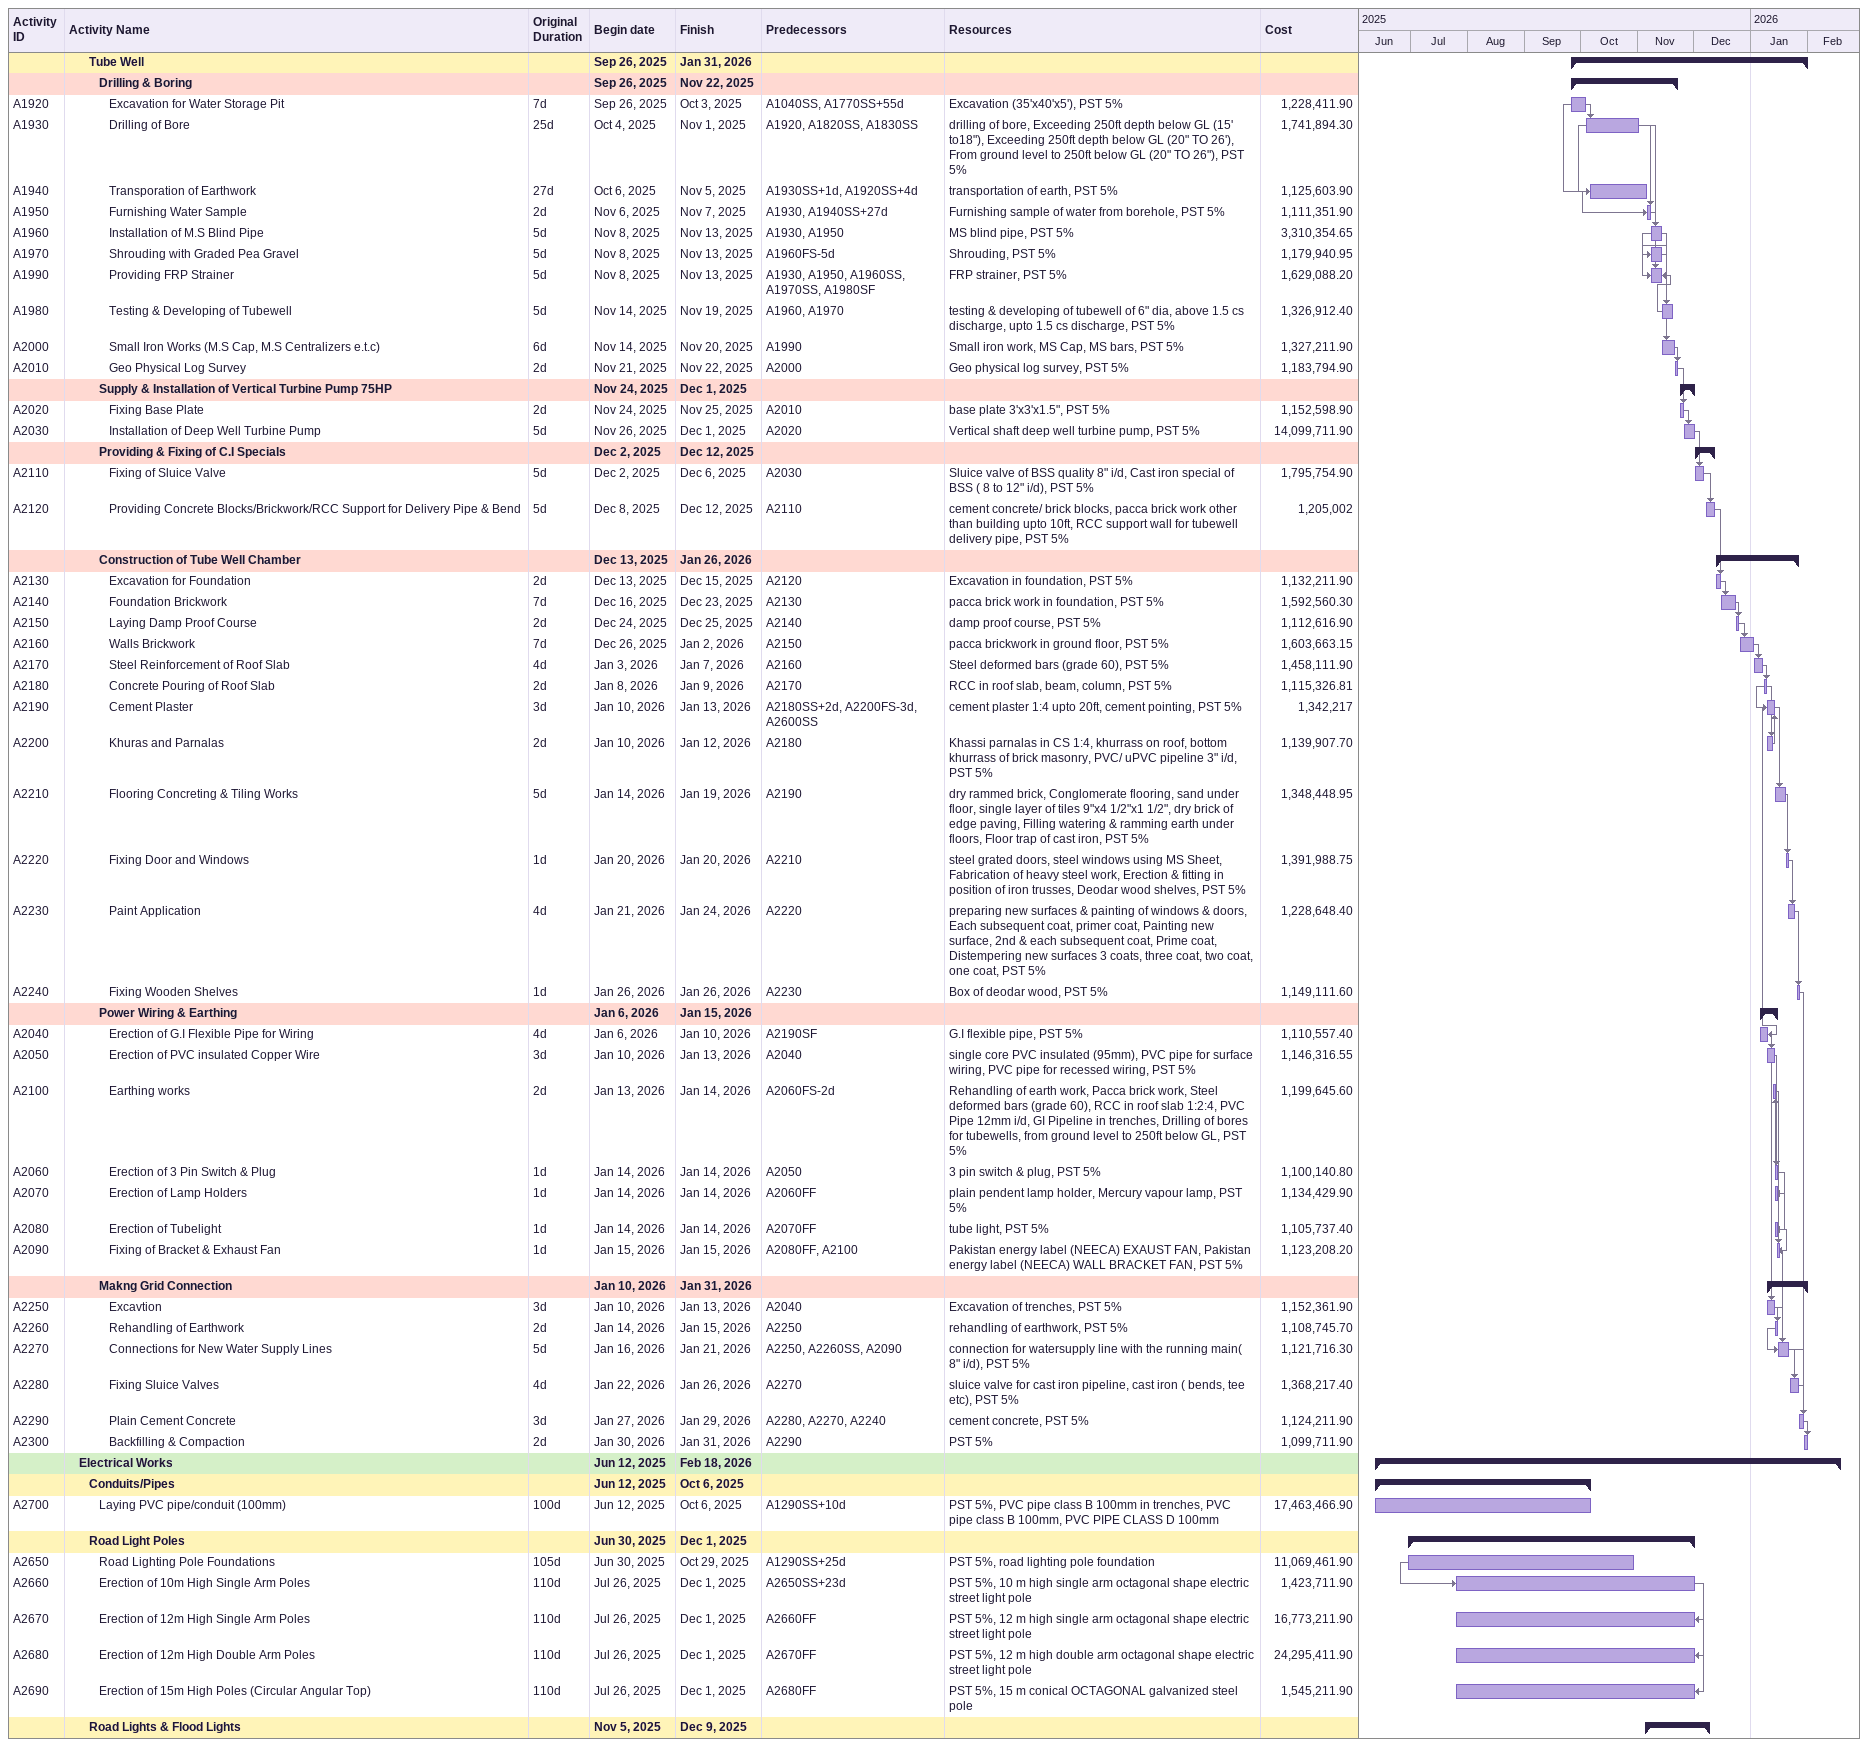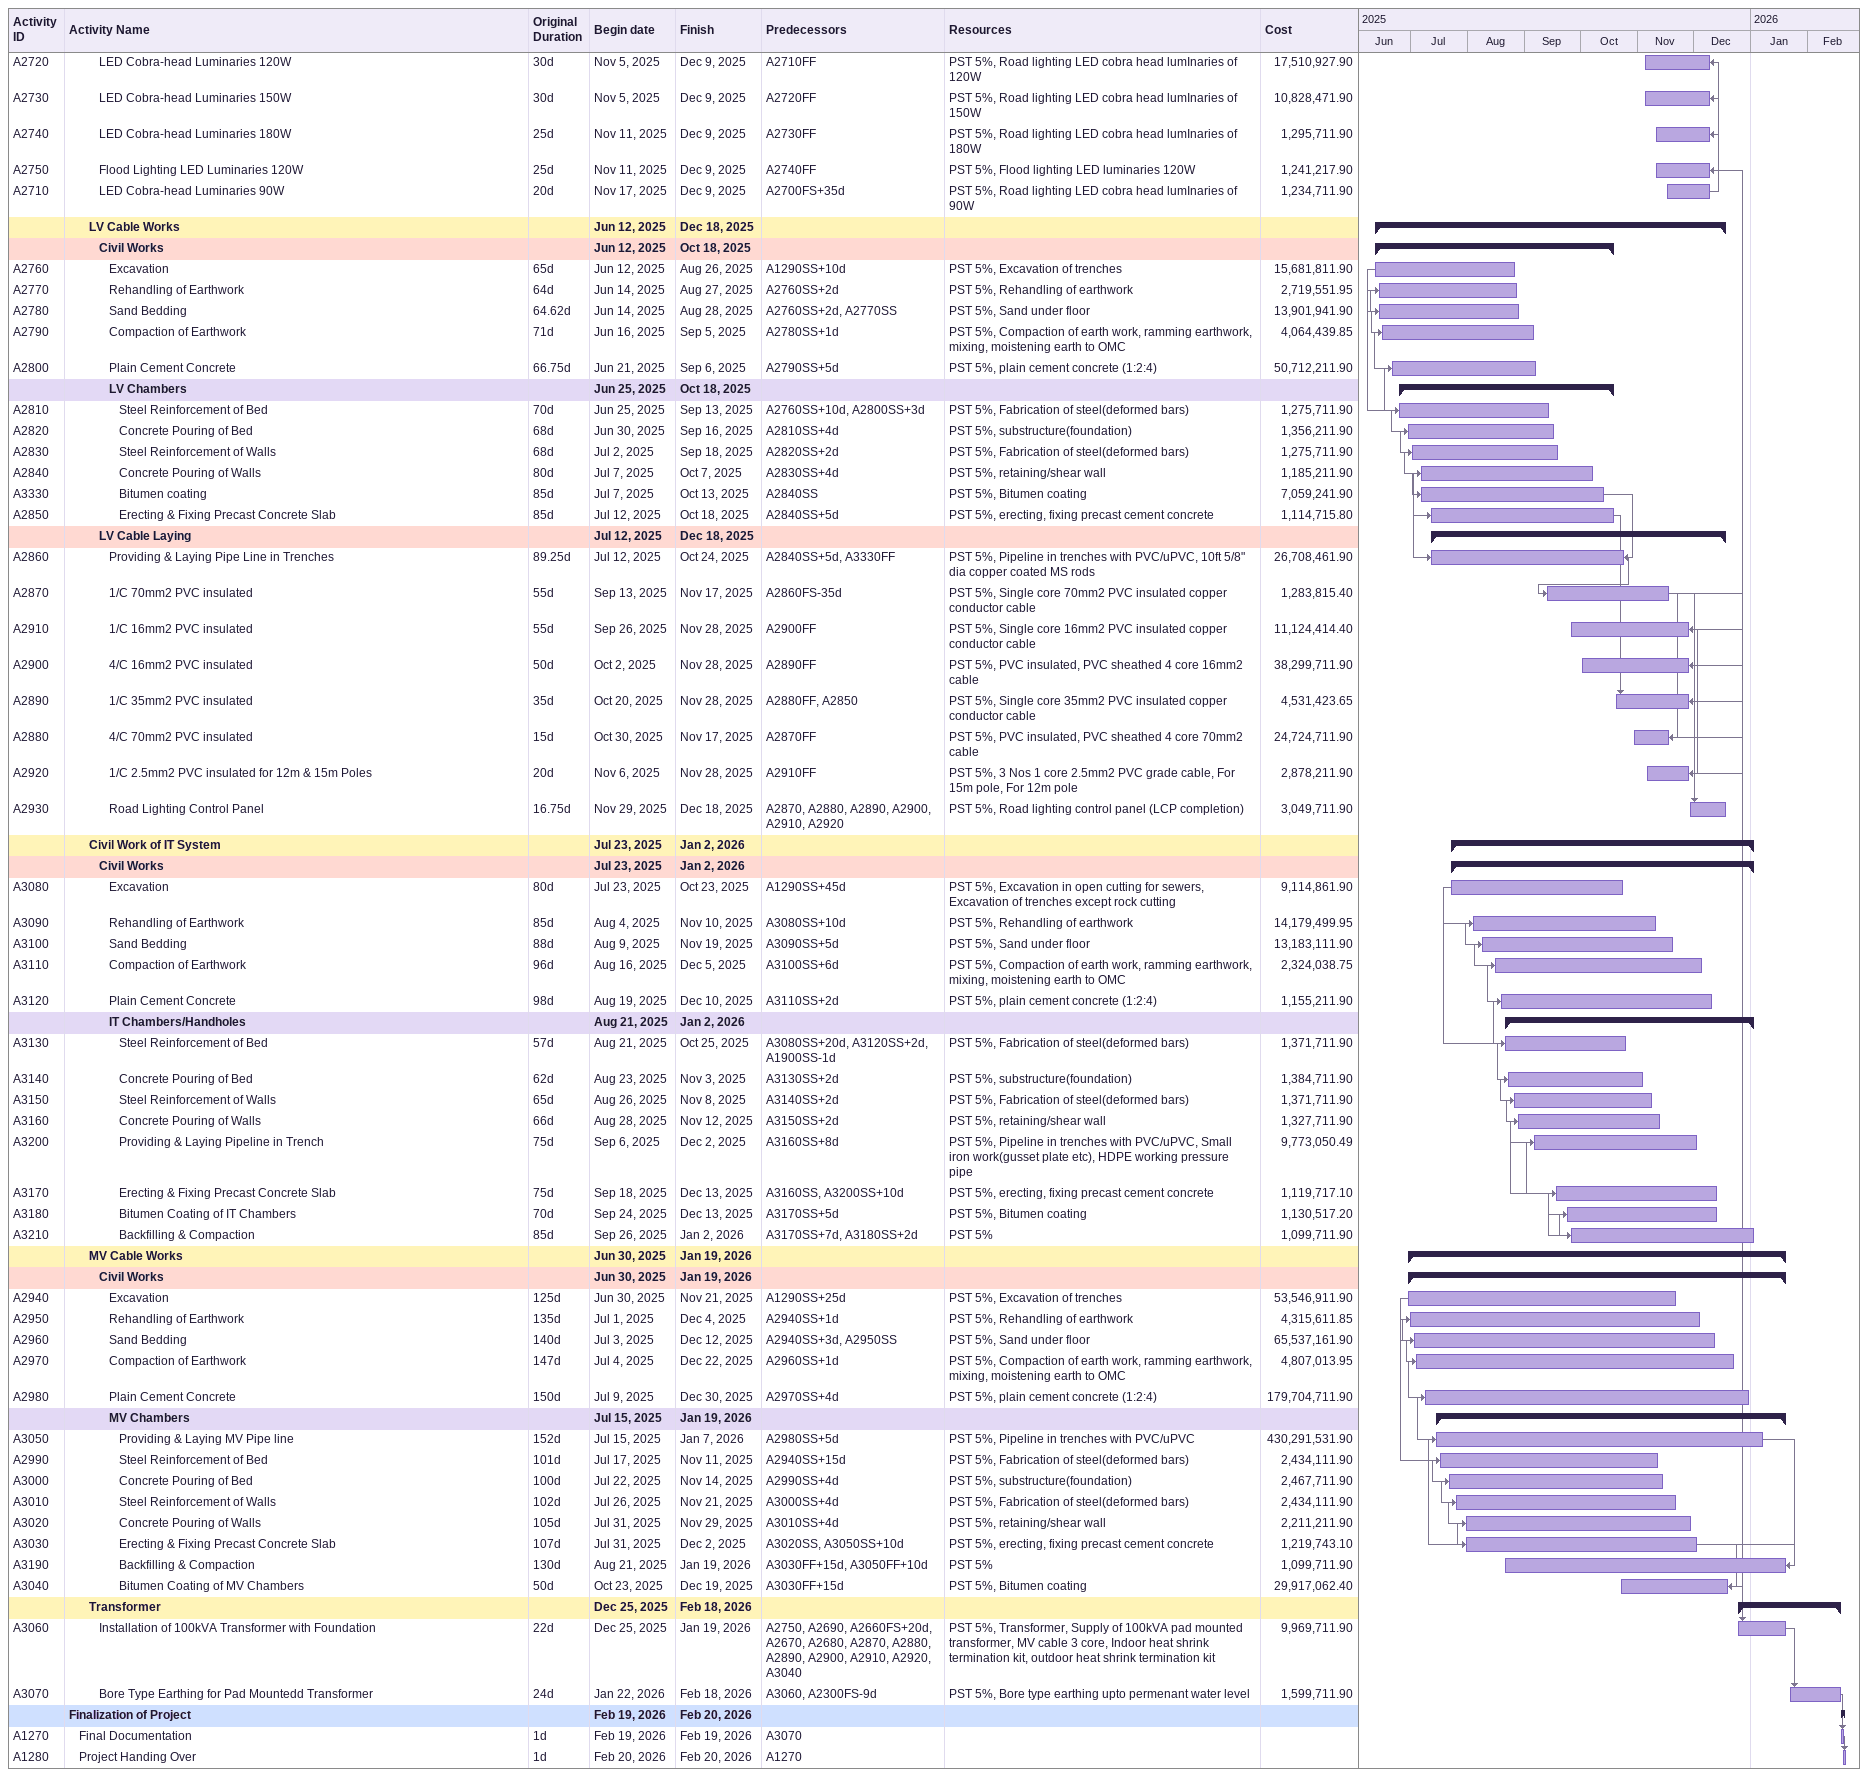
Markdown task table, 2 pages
| ID | Level | Task | Original duration | Start | Finish | Predecessors | Resources | Cost |
|---|---|---|---|---|---|---|---|---|
|  | 3 | **Tube Well** |  | 2025-09-26 | 2026-01-31 |  |  |  |
|  | 4 | **Drilling & Boring** |  | 2025-09-26 | 2025-11-22 |  |  |  |
| A1920 | 5 | Excavation for Water Storage Pit | 7d | 2025-09-26 | 2025-10-03 | A1040SS, A1770SS+55d | Excavation (35'x40'x5'), PST 5% | 1228411.90 |
| A1930 | 5 | Drilling of Bore | 25d | 2025-10-04 | 2025-11-01 | A1920, A1820SS, A1830SS | drilling of bore, Exceeding 250ft depth below GL (15' to18"), Exceeding 250ft depth below GL (20" TO 26'), From ground level to 250ft below GL (20" TO 26"), PST 5% | 1741894.30 |
| A1940 | 5 | Transporation of Earthwork | 27d | 2025-10-06 | 2025-11-05 | A1930SS+1d, A1920SS+4d | transportation of earth, PST 5% | 1125603.90 |
| A1950 | 5 | Furnishing Water Sample | 2d | 2025-11-06 | 2025-11-07 | A1930, A1940SS+27d | Furnishing sample of water from borehole, PST 5% | 1111351.90 |
| A1960 | 5 | Installation of M.S Blind Pipe | 5d | 2025-11-08 | 2025-11-13 | A1930, A1950 | MS blind pipe, PST 5% | 3310354.65 |
| A1970 | 5 | Shrouding with Graded Pea Gravel | 5d | 2025-11-08 | 2025-11-13 | A1960FS-5d | Shrouding, PST 5% | 1179940.95 |
| A1990 | 5 | Providing FRP Strainer | 5d | 2025-11-08 | 2025-11-13 | A1930, A1950, A1960SS, A1970SS, A1980SF | FRP strainer, PST 5% | 1629088.20 |
| A1980 | 5 | Testing & Developing of Tubewell | 5d | 2025-11-14 | 2025-11-19 | A1960, A1970 | testing & developing of tubewell of 6" dia, above 1.5 cs discharge, upto 1.5 cs discharge, PST 5% | 1326912.40 |
| A2000 | 5 | Small Iron Works (M.S Cap, M.S Centralizers e.t.c) | 6d | 2025-11-14 | 2025-11-20 | A1990 | Small iron work, MS Cap, MS bars, PST 5% | 1327211.90 |
| A2010 | 5 | Geo Physical Log Survey | 2d | 2025-11-21 | 2025-11-22 | A2000 | Geo physical log survey, PST 5% | 1183794.90 |
|  | 4 | **Supply & Installation of Vertical Turbine Pump 75HP** |  | 2025-11-24 | 2025-12-01 |  |  |  |
| A2020 | 5 | Fixing Base Plate | 2d | 2025-11-24 | 2025-11-25 | A2010 | base plate 3'x3'x1.5", PST 5% | 1152598.90 |
| A2030 | 5 | Installation of Deep Well Turbine Pump | 5d | 2025-11-26 | 2025-12-01 | A2020 | Vertical shaft deep well turbine pump, PST 5% | 14099711.90 |
|  | 4 | **Providing & Fixing of C.I Specials** |  | 2025-12-02 | 2025-12-12 |  |  |  |
| A2110 | 5 | Fixing of Sluice Valve | 5d | 2025-12-02 | 2025-12-06 | A2030 | Sluice valve of BSS quality 8" i/d, Cast iron special of BSS ( 8 to 12" i/d), PST 5% | 1795754.90 |
| A2120 | 5 | Providing Concrete Blocks/Brickwork/RCC Support for Delivery Pipe & Bend | 5d | 2025-12-08 | 2025-12-12 | A2110 | cement concrete/ brick blocks, pacca brick work other than building upto 10ft, RCC support wall for tubewell delivery pipe, PST 5% | 1205002 |
|  | 4 | **Construction of Tube Well Chamber** |  | 2025-12-13 | 2026-01-26 |  |  |  |
| A2130 | 5 | Excavation for Foundation | 2d | 2025-12-13 | 2025-12-15 | A2120 | Excavation in foundation, PST 5% | 1132211.90 |
| A2140 | 5 | Foundation Brickwork | 7d | 2025-12-16 | 2025-12-23 | A2130 | pacca brick work in foundation, PST 5% | 1592560.30 |
| A2150 | 5 | Laying Damp Proof Course | 2d | 2025-12-24 | 2025-12-25 | A2140 | damp proof course, PST 5% | 1112616.90 |
| A2160 | 5 | Walls Brickwork | 7d | 2025-12-26 | 2026-01-02 | A2150 | pacca brickwork in ground floor, PST 5% | 1603663.15 |
| A2170 | 5 | Steel Reinforcement of Roof Slab | 4d | 2026-01-03 | 2026-01-07 | A2160 | Steel deformed bars (grade 60), PST 5% | 1458111.90 |
| A2180 | 5 | Concrete Pouring of Roof Slab | 2d | 2026-01-08 | 2026-01-09 | A2170 | RCC in roof slab, beam, column, PST 5% | 1115326.81 |
| A2190 | 5 | Cement Plaster | 3d | 2026-01-10 | 2026-01-13 | A2180SS+2d, A2200FS-3d, A2600SS | cement plaster 1:4 upto 20ft, cement pointing, PST 5% | 1342217 |
| A2200 | 5 | Khuras and Parnalas | 2d | 2026-01-10 | 2026-01-12 | A2180 | Khassi parnalas in CS 1:4, khurrass on roof, bottom khurrass of brick masonry, PVC/ uPVC pipeline 3" i/d, PST 5% | 1139907.70 |
| A2210 | 5 | Flooring Concreting & Tiling Works | 5d | 2026-01-14 | 2026-01-19 | A2190 | dry rammed brick, Conglomerate flooring, sand under floor, single layer of tiles 9"x4 1/2"x1 1/2", dry brick of edge paving, Filling watering & ramming earth under floors, Floor trap of cast iron, PST 5% | 1348448.95 |
| A2220 | 5 | Fixing Door and Windows | 1d | 2026-01-20 | 2026-01-20 | A2210 | steel grated doors, steel windows using MS Sheet, Fabrication of heavy steel work, Erection & fitting in position of iron trusses, Deodar wood shelves, PST 5% | 1391988.75 |
| A2230 | 5 | Paint Application | 4d | 2026-01-21 | 2026-01-24 | A2220 | preparing new surfaces & painting of windows & doors, Each subsequent coat, primer coat, Painting new surface, 2nd & each subsequent coat, Prime coat, Distempering new surfaces 3 coats, three coat, two coat, one coat, PST 5% | 1228648.40 |
| A2240 | 5 | Fixing Wooden Shelves | 1d | 2026-01-26 | 2026-01-26 | A2230 | Box of deodar wood, PST 5% | 1149111.60 |
|  | 4 | **Power Wiring & Earthing** |  | 2026-01-06 | 2026-01-15 |  |  |  |
| A2040 | 5 | Erection of G.I Flexible Pipe for Wiring | 4d | 2026-01-06 | 2026-01-10 | A2190SF | G.I flexible pipe, PST 5% | 1110557.40 |
| A2050 | 5 | Erection of PVC insulated Copper Wire | 3d | 2026-01-10 | 2026-01-13 | A2040 | single core PVC insulated (95mm), PVC pipe for surface wiring, PVC pipe for recessed wiring, PST 5% | 1146316.55 |
| A2100 | 5 | Earthing works | 2d | 2026-01-13 | 2026-01-14 | A2060FS-2d | Rehandling of earth work, Pacca brick work, Steel deformed bars (grade 60), RCC in roof slab 1:2:4, PVC Pipe 12mm i/d, GI Pipeline in trenches, Drilling of bores for tubewells, from ground level to 250ft below GL, PST 5% | 1199645.60 |
| A2060 | 5 | Erection of 3 Pin Switch & Plug | 1d | 2026-01-14 | 2026-01-14 | A2050 | 3 pin switch & plug, PST 5% | 1100140.80 |
| A2070 | 5 | Erection of Lamp Holders | 1d | 2026-01-14 | 2026-01-14 | A2060FF | plain pendent lamp holder, Mercury vapour lamp, PST 5% | 1134429.90 |
| A2080 | 5 | Erection of Tubelight | 1d | 2026-01-14 | 2026-01-14 | A2070FF | tube light, PST 5% | 1105737.40 |
| A2090 | 5 | Fixing of Bracket & Exhaust Fan | 1d | 2026-01-15 | 2026-01-15 | A2080FF, A2100 | Pakistan energy label (NEECA) EXAUST FAN, Pakistan energy label (NEECA) WALL BRACKET FAN, PST 5% | 1123208.20 |
|  | 4 | **Makng Grid Connection** |  | 2026-01-10 | 2026-01-31 |  |  |  |
| A2250 | 5 | Excavtion | 3d | 2026-01-10 | 2026-01-13 | A2040 | Excavation of trenches, PST 5% | 1152361.90 |
| A2260 | 5 | Rehandling of Earthwork | 2d | 2026-01-14 | 2026-01-15 | A2250 | rehandling of earthwork, PST 5% | 1108745.70 |
| A2270 | 5 | Connections for New Water Supply Lines | 5d | 2026-01-16 | 2026-01-21 | A2250, A2260SS, A2090 | connection for watersupply line with the running main( 8" i/d), PST 5% | 1121716.30 |
| A2280 | 5 | Fixing Sluice Valves | 4d | 2026-01-22 | 2026-01-26 | A2270 | sluice valve for cast iron pipeline, cast iron ( bends, tee etc), PST 5% | 1368217.40 |
| A2290 | 5 | Plain Cement Concrete | 3d | 2026-01-27 | 2026-01-29 | A2280, A2270, A2240 | cement concrete, PST 5% | 1124211.90 |
| A2300 | 5 | Backfilling & Compaction | 2d | 2026-01-30 | 2026-01-31 | A2290 | PST 5% | 1099711.90 |
|  | 2 | **Electrical Works** |  | 2025-06-12 | 2026-02-18 |  |  |  |
|  | 3 | **Conduits/Pipes** |  | 2025-06-12 | 2025-10-06 |  |  |  |
| A2700 | 4 | Laying PVC pipe/conduit (100mm) | 100d | 2025-06-12 | 2025-10-06 | A1290SS+10d | PST 5%, PVC pipe class B 100mm in trenches, PVC pipe class B 100mm, PVC PIPE CLASS D 100mm | 17463466.90 |
|  | 3 | **Road Light Poles** |  | 2025-06-30 | 2025-12-01 |  |  |  |
| A2650 | 4 | Road Lighting Pole Foundations | 105d | 2025-06-30 | 2025-10-29 | A1290SS+25d | PST 5%, road lighting pole foundation | 11069461.90 |
| A2660 | 4 | Erection of 10m High Single Arm Poles | 110d | 2025-07-26 | 2025-12-01 | A2650SS+23d | PST 5%, 10 m high single arm octagonal shape electric street light pole | 1423711.90 |
| A2670 | 4 | Erection of 12m High Single Arm Poles | 110d | 2025-07-26 | 2025-12-01 | A2660FF | PST 5%, 12 m high single arm octagonal shape electric street light pole | 16773211.90 |
| A2680 | 4 | Erection of 12m High Double Arm Poles | 110d | 2025-07-26 | 2025-12-01 | A2670FF | PST 5%, 12 m high double arm octagonal shape electric street light pole | 24295411.90 |
| A2690 | 4 | Erection of 15m High Poles (Circular Angular Top) | 110d | 2025-07-26 | 2025-12-01 | A2680FF | PST 5%, 15 m conical OCTAGONAL galvanized steel pole | 1545211.90 |
|  | 3 | **Road Lights & Flood Lights** |  | 2025-11-05 | 2025-12-09 |  |  |  |
| A2720 | 4 | LED Cobra-head Luminaries 120W | 30d | 2025-11-05 | 2025-12-09 | A2710FF | PST 5%, Road lighting LED cobra head lumInaries of 120W | 17510927.90 |
| A2730 | 4 | LED Cobra-head Luminaries 150W | 30d | 2025-11-05 | 2025-12-09 | A2720FF | PST 5%, Road lighting LED cobra head lumInaries of 150W | 10828471.90 |
| A2740 | 4 | LED Cobra-head Luminaries 180W | 25d | 2025-11-11 | 2025-12-09 | A2730FF | PST 5%, Road lighting LED cobra head lumInaries of 180W | 1295711.90 |
| A2750 | 4 | Flood Lighting LED Luminaries 120W | 25d | 2025-11-11 | 2025-12-09 | A2740FF | PST 5%, Flood lighting LED luminaries 120W | 1241217.90 |
| A2710 | 4 | LED Cobra-head Luminaries 90W | 20d | 2025-11-17 | 2025-12-09 | A2700FS+35d | PST 5%, Road lighting LED cobra head lumInaries of 90W | 1234711.90 |
|  | 3 | **LV Cable Works** |  | 2025-06-12 | 2025-12-18 |  |  |  |
|  | 4 | **Civil Works** |  | 2025-06-12 | 2025-10-18 |  |  |  |
| A2760 | 5 | Excavation | 65d | 2025-06-12 | 2025-08-26 | A1290SS+10d | PST 5%, Excavation of trenches | 15681811.90 |
| A2770 | 5 | Rehandling of Earthwork | 64d | 2025-06-14 | 2025-08-27 | A2760SS+2d | PST 5%, Rehandling of earthwork | 2719551.95 |
| A2780 | 5 | Sand Bedding | 64.62d | 2025-06-14 | 2025-08-28 | A2760SS+2d, A2770SS | PST 5%, Sand under floor | 13901941.90 |
| A2790 | 5 | Compaction of Earthwork | 71d | 2025-06-16 | 2025-09-05 | A2780SS+1d | PST 5%, Compaction of earth work, ramming earthwork, mixing, moistening earth to OMC | 4064439.85 |
| A2800 | 5 | Plain Cement Concrete | 66.75d | 2025-06-21 | 2025-09-06 | A2790SS+5d | PST 5%, plain cement concrete (1:2:4) | 50712211.90 |
|  | 5 | **LV Chambers** |  | 2025-06-25 | 2025-10-18 |  |  |  |
| A2810 | 6 | Steel Reinforcement of Bed | 70d | 2025-06-25 | 2025-09-13 | A2760SS+10d, A2800SS+3d | PST 5%, Fabrication of steel(deformed bars) | 1275711.90 |
| A2820 | 6 | Concrete Pouring of Bed | 68d | 2025-06-30 | 2025-09-16 | A2810SS+4d | PST 5%, substructure(foundation) | 1356211.90 |
| A2830 | 6 | Steel Reinforcement of Walls | 68d | 2025-07-02 | 2025-09-18 | A2820SS+2d | PST 5%, Fabrication of steel(deformed bars) | 1275711.90 |
| A2840 | 6 | Concrete Pouring of Walls | 80d | 2025-07-07 | 2025-10-07 | A2830SS+4d | PST 5%, retaining/shear wall | 1185211.90 |
| A3330 | 6 | Bitumen coating | 85d | 2025-07-07 | 2025-10-13 | A2840SS | PST 5%, Bitumen coating | 7059241.90 |
| A2850 | 6 | Erecting & Fixing Precast Concrete Slab | 85d | 2025-07-12 | 2025-10-18 | A2840SS+5d | PST 5%, erecting, fixing precast cement concrete | 1114715.80 |
|  | 4 | **LV Cable Laying** |  | 2025-07-12 | 2025-12-18 |  |  |  |
| A2860 | 5 | Providing & Laying Pipe Line in Trenches | 89.25d | 2025-07-12 | 2025-10-24 | A2840SS+5d, A3330FF | PST 5%, Pipeline in trenches with PVC/uPVC, 10ft 5/8" dia copper coated MS rods | 26708461.90 |
| A2870 | 5 | 1/C 70mm2 PVC insulated | 55d | 2025-09-13 | 2025-11-17 | A2860FS-35d | PST 5%, Single core 70mm2 PVC insulated copper conductor cable | 1283815.40 |
| A2910 | 5 | 1/C 16mm2 PVC insulated | 55d | 2025-09-26 | 2025-11-28 | A2900FF | PST 5%, Single core 16mm2 PVC insulated copper conductor cable | 11124414.40 |
| A2900 | 5 | 4/C 16mm2 PVC insulated | 50d | 2025-10-02 | 2025-11-28 | A2890FF | PST 5%, PVC insulated, PVC sheathed 4 core 16mm2 cable | 38299711.90 |
| A2890 | 5 | 1/C 35mm2 PVC insulated | 35d | 2025-10-20 | 2025-11-28 | A2880FF, A2850 | PST 5%, Single core 35mm2 PVC insulated copper conductor cable | 4531423.65 |
| A2880 | 5 | 4/C 70mm2 PVC insulated | 15d | 2025-10-30 | 2025-11-17 | A2870FF | PST 5%, PVC insulated, PVC sheathed 4 core 70mm2 cable | 24724711.90 |
| A2920 | 5 | 1/C 2.5mm2 PVC insulated for 12m & 15m Poles | 20d | 2025-11-06 | 2025-11-28 | A2910FF | PST 5%, 3 Nos 1 core 2.5mm2 PVC grade cable, For 15m pole, For 12m pole | 2878211.90 |
| A2930 | 5 | Road Lighting Control Panel | 16.75d | 2025-11-29 | 2025-12-18 | A2870, A2880, A2890, A2900, A2910, A2920 | PST 5%, Road lighting control panel (LCP completion) | 3049711.90 |
|  | 3 | **Civil Work of IT System** |  | 2025-07-23 | 2026-01-02 |  |  |  |
|  | 4 | **Civil Works** |  | 2025-07-23 | 2026-01-02 |  |  |  |
| A3080 | 5 | Excavation | 80d | 2025-07-23 | 2025-10-23 | A1290SS+45d | PST 5%, Excavation in open cutting for sewers, Excavation of trenches except rock cutting | 9114861.90 |
| A3090 | 5 | Rehandling of Earthwork | 85d | 2025-08-04 | 2025-11-10 | A3080SS+10d | PST 5%, Rehandling of earthwork | 14179499.95 |
| A3100 | 5 | Sand Bedding | 88d | 2025-08-09 | 2025-11-19 | A3090SS+5d | PST 5%, Sand under floor | 13183111.90 |
| A3110 | 5 | Compaction of Earthwork | 96d | 2025-08-16 | 2025-12-05 | A3100SS+6d | PST 5%, Compaction of earth work, ramming earthwork, mixing, moistening earth to OMC | 2324038.75 |
| A3120 | 5 | Plain Cement Concrete | 98d | 2025-08-19 | 2025-12-10 | A3110SS+2d | PST 5%, plain cement concrete (1:2:4) | 1155211.90 |
|  | 5 | **IT Chambers/Handholes** |  | 2025-08-21 | 2026-01-02 |  |  |  |
| A3130 | 6 | Steel Reinforcement of Bed | 57d | 2025-08-21 | 2025-10-25 | A3080SS+20d, A3120SS+2d, A1900SS-1d | PST 5%, Fabrication of steel(deformed bars) | 1371711.90 |
| A3140 | 6 | Concrete Pouring of Bed | 62d | 2025-08-23 | 2025-11-03 | A3130SS+2d | PST 5%, substructure(foundation) | 1384711.90 |
| A3150 | 6 | Steel Reinforcement of Walls | 65d | 2025-08-26 | 2025-11-08 | A3140SS+2d | PST 5%, Fabrication of steel(deformed bars) | 1371711.90 |
| A3160 | 6 | Concrete Pouring of Walls | 66d | 2025-08-28 | 2025-11-12 | A3150SS+2d | PST 5%, retaining/shear wall | 1327711.90 |
| A3200 | 6 | Providing & Laying Pipeline in Trench | 75d | 2025-09-06 | 2025-12-02 | A3160SS+8d | PST 5%, Pipeline in trenches with PVC/uPVC, Small iron work(gusset plate etc), HDPE working pressure pipe | 9773050.49 |
| A3170 | 6 | Erecting & Fixing Precast Concrete Slab | 75d | 2025-09-18 | 2025-12-13 | A3160SS, A3200SS+10d | PST 5%, erecting, fixing precast cement concrete | 1119717.10 |
| A3180 | 6 | Bitumen Coating of IT Chambers | 70d | 2025-09-24 | 2025-12-13 | A3170SS+5d | PST 5%, Bitumen coating | 1130517.20 |
| A3210 | 6 | Backfilling & Compaction | 85d | 2025-09-26 | 2026-01-02 | A3170SS+7d, A3180SS+2d | PST 5% | 1099711.90 |
|  | 3 | **MV Cable Works** |  | 2025-06-30 | 2026-01-19 |  |  |  |
|  | 4 | **Civil Works** |  | 2025-06-30 | 2026-01-19 |  |  |  |
| A2940 | 5 | Excavation | 125d | 2025-06-30 | 2025-11-21 | A1290SS+25d | PST 5%, Excavation of trenches | 53546911.90 |
| A2950 | 5 | Rehandling of Earthwork | 135d | 2025-07-01 | 2025-12-04 | A2940SS+1d | PST 5%, Rehandling of earthwork | 4315611.85 |
| A2960 | 5 | Sand Bedding | 140d | 2025-07-03 | 2025-12-12 | A2940SS+3d, A2950SS | PST 5%, Sand under floor | 65537161.90 |
| A2970 | 5 | Compaction of Earthwork | 147d | 2025-07-04 | 2025-12-22 | A2960SS+1d | PST 5%, Compaction of earth work, ramming earthwork, mixing, moistening earth to OMC | 4807013.95 |
| A2980 | 5 | Plain Cement Concrete | 150d | 2025-07-09 | 2025-12-30 | A2970SS+4d | PST 5%, plain cement concrete (1:2:4) | 179704711.90 |
|  | 5 | **MV Chambers** |  | 2025-07-15 | 2026-01-19 |  |  |  |
| A3050 | 6 | Providing & Laying MV Pipe line | 152d | 2025-07-15 | 2026-01-07 | A2980SS+5d | PST 5%, Pipeline in trenches with PVC/uPVC | 430291531.90 |
| A2990 | 6 | Steel Reinforcement of Bed | 101d | 2025-07-17 | 2025-11-11 | A2940SS+15d | PST 5%, Fabrication of steel(deformed bars) | 2434111.90 |
| A3000 | 6 | Concrete Pouring of Bed | 100d | 2025-07-22 | 2025-11-14 | A2990SS+4d | PST 5%, substructure(foundation) | 2467711.90 |
| A3010 | 6 | Steel Reinforcement of Walls | 102d | 2025-07-26 | 2025-11-21 | A3000SS+4d | PST 5%, Fabrication of steel(deformed bars) | 2434111.90 |
| A3020 | 6 | Concrete Pouring of Walls | 105d | 2025-07-31 | 2025-11-29 | A3010SS+4d | PST 5%, retaining/shear wall | 2211211.90 |
| A3030 | 6 | Erecting & Fixing Precast Concrete Slab | 107d | 2025-07-31 | 2025-12-02 | A3020SS, A3050SS+10d | PST 5%, erecting, fixing precast cement concrete | 1219743.10 |
| A3190 | 6 | Backfilling & Compaction | 130d | 2025-08-21 | 2026-01-19 | A3030FF+15d, A3050FF+10d | PST 5% | 1099711.90 |
| A3040 | 6 | Bitumen Coating of MV Chambers | 50d | 2025-10-23 | 2025-12-19 | A3030FF+15d | PST 5%, Bitumen coating | 29917062.40 |
|  | 3 | **Transformer** |  | 2025-12-25 | 2026-02-18 |  |  |  |
| A3060 | 4 | Installation of 100kVA Transformer with Foundation | 22d | 2025-12-25 | 2026-01-19 | A2750, A2690, A2660FS+20d, A2670, A2680, A2870, A2880, A2890, A2900, A2910, A2920, A3040 | PST 5%, Transformer, Supply of 100kVA pad mounted transformer, MV cable 3 core, Indoor heat shrink termination kit, outdoor heat shrink termination kit | 9969711.90 |
| A3070 | 4 | Bore Type Earthing for Pad Mountedd Transformer | 24d | 2026-01-22 | 2026-02-18 | A3060, A2300FS-9d | PST 5%, Bore type earthing upto permenant water level | 1599711.90 |
|  | 1 | **Finalization of Project** |  | 2026-02-19 | 2026-02-20 |  |  |  |
| A1270 | 2 | Final Documentation | 1d | 2026-02-19 | 2026-02-19 | A3070 |  |  |
| A1280 | 2 | Project Handing Over | 1d | 2026-02-20 | 2026-02-20 | A1270 |  |  |
